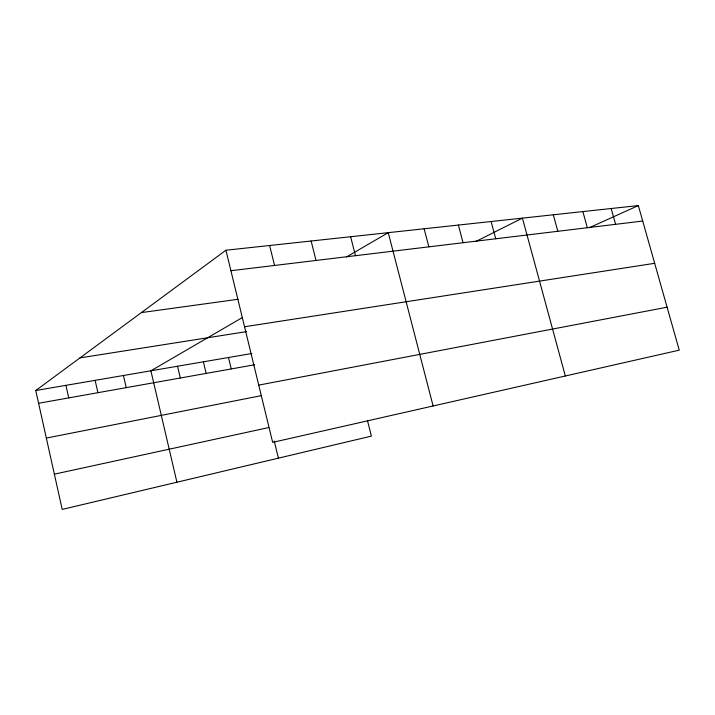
<?xml version="1.0" encoding="UTF-8"?>
<svg xmlns="http://www.w3.org/2000/svg" width="715" height="715" viewBox="0 0 715 715"><rect width="100%" height="100%" fill="white"/><g stroke="black" fill="none" stroke-linecap="round" stroke-linejoin="round"><path stroke-width="1.07" d="M367.439 420.438L371.398 436.105L62.205 509.42L35.75 390.515L225.931 250.232L638.334 205.58L679.25 350.153L272.665 442.362L225.931 250.232M242.456 317.505L150.892 370.799L176.918 482.223M346.498 256.953L388.245 232.652L433.111 405.977M476.154 241.339L522.424 218.129L565.333 375.983M589.303 227.71L638.334 205.58M54.358 474.161L268.724 427.561M46.332 438.072L260.984 395.708M258.741 385.117L667.095 307.2M38.592 403.269L254.567 364.775M35.75 390.515L251.823 353.514M79.973 357.893L246.684 331.599M244.548 326.755L654.672 263.308M141.364 312.607L238.041 299.281M230.918 270.717L642.714 221.051M611.173 208.521L615.606 224.322M582.859 211.586L587.337 227.728M553.303 214.786L557.834 231.294M491.107 221.516L495.745 238.774M458.378 225.064L463.061 242.716M424.12 228.773L428.866 246.845M350.627 236.728L355.471 255.693M311.132 241.009L316.021 260.457M269.627 245.495L274.56 265.453M274.229 441.021L278.394 458.163M228.496 357.509L231.249 368.931M203.391 361.808L206.152 373.409M177.535 366.232L180.314 378.012M123.436 375.5L126.242 387.646M95.122 380.344L97.937 392.696M65.905 385.349L68.738 397.898"/></g></svg>
